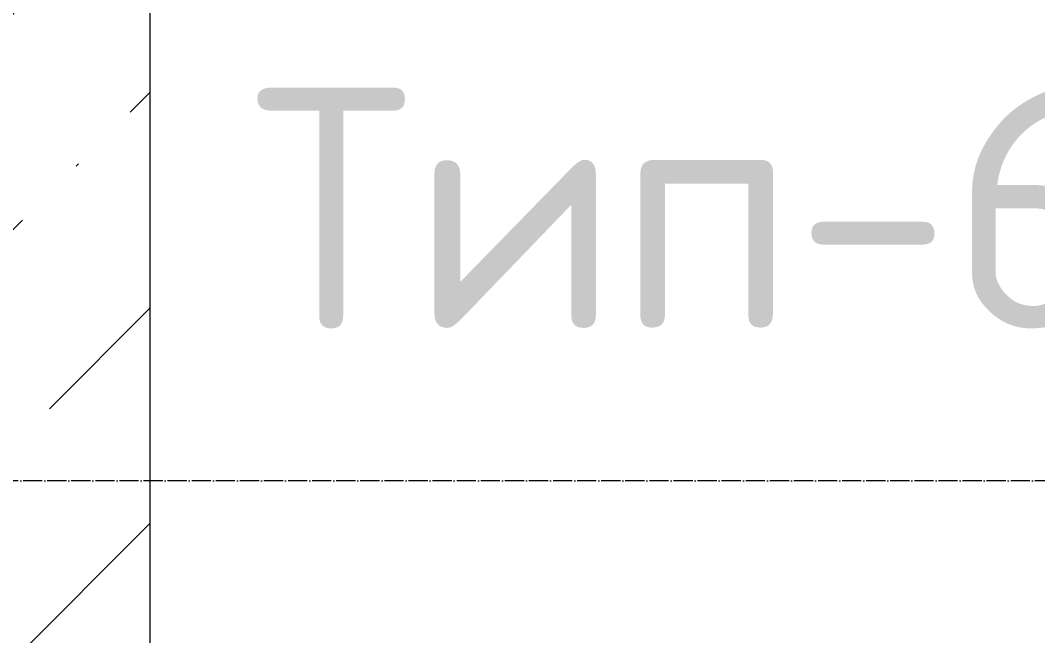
# Model space of a CAD drawing. Header units: millimetres. Extents: x -60946 to 138510, y -262288 to 24501.
# Drawn here: x 42074 to 43134, y -247070 to -246429 of the extents above; entities that cross this region are included whole.
import ezdxf

# ---------------------------------------------------------------- set-up
doc = ezdxf.new("R2010")
doc.units = ezdxf.units.MM
doc.linetypes.add('ADSK_Линия сетки', pattern=[25, 20, -2.5, 0, -2.5])
for name, color, linetype, lineweight in [('2)Тип-6', 7, 'Continuous', 60), ('Оси', 7, 'Continuous', 9), ('Стены наружные', 7, 'Continuous', 18), ('Стены несущие', 7, 'Continuous', 30)]:
    doc.layers.add(name, color=color, linetype=linetype, lineweight=lineweight)
doc.styles.add('GOST Common_4', font='', dxfattribs={"height": 250})
doc.styles.get('GOST Common_4').set_extended_font_data('GOST Common')

msp = doc.modelspace()

# ---------------------------------------------------------------- hatches: boundary and pattern name
at = {"layer": 'Стены наружные', "lineweight": 9}
h = msp.add_hatch(dxfattribs=at)
h.set_pattern_fill('FP_2', color=256, style=0, pattern_type=2)
h.set_pattern_definition([(45, (9.36, -250313.7), (84.18955, 308.69595), [396.875, -79.375, 3.353, -76.022])])
h.paths.add_polyline_path([(42009.3615, -247708.7359), (42209.3615, -247708.7359), (42209.3615, -244562.7272), (42189.3615, -244562.7272), (42189.3615, -243381.782), (42209.3615, -243377.1189), (42209.3615, -239108.7359), (42009.3615, -239108.7359), (42009.3615, -247683.7359)])

# ---------------------------------------------------------------- linework, layer by layer
at = {"layer": 'Оси', "color": 253, "linetype": 'ADSK_Линия сетки', "lineweight": 5, "true_color": 0xaaaaaa}
msp.add_line((62528.5982, -246908.7359), (-25230.7352, -246908.7359), dxfattribs=at)
at = {"layer": 'Стены несущие', "lineweight": 9}
msp.add_line((42209.3615, -244562.7272), (42209.3615, -247083.7359), dxfattribs=at)

# ---------------------------------------------------------------- texts
at = {"layer": '2)Тип-6', "color": 116, "lineweight": 30, "true_color": 0x008040, "insert": (42313.7191, -246499.9444), "char_height": 250, "width": 673.4175, "attachment_point": 1, "style": 'GOST Common_4'}
msp.add_mtext('Тип-6', dxfattribs=at)

doc.saveas('drawing.dxf')
